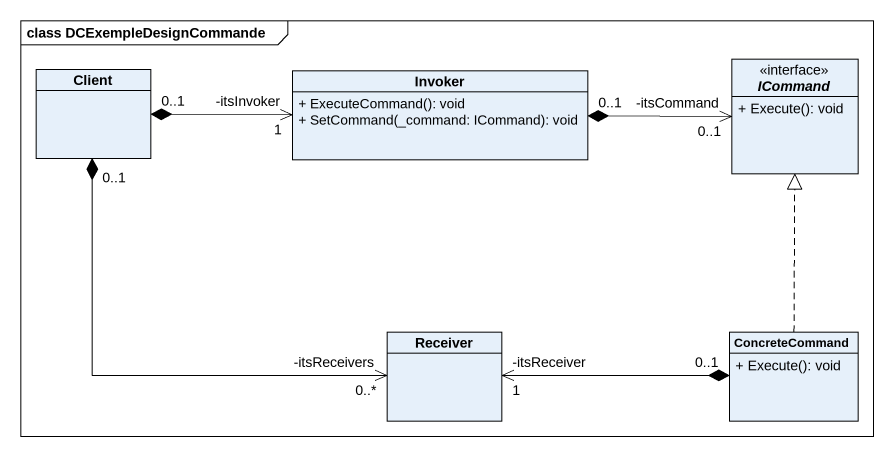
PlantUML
@startuml
mainframe class DCExempleDesignCommande
hide circle
hide empty members
skinparam classAttributeIconSize 0
class Client
class Invoker {
  + ExecuteCommand(): void
  + SetCommand(_command: ICommand): void
}
interface ICommand <<interface>> {
  + Execute(): void
}
class Receiver
class ConcreteCommand {
  + Execute(): void
}
Invoker "-itsInvoker\n1" <-left-* "0..1" Client
ICommand "-itsCommand\n0..1" <-left-* "0..1" Invoker
Receiver "-itsReceivers\n0..*" <-up-* "0..1" Client
Receiver "-itsReceiver\n1" <-right-* "0..1" ConcreteCommand
ConcreteCommand .up.|> ICommand
@enduml
